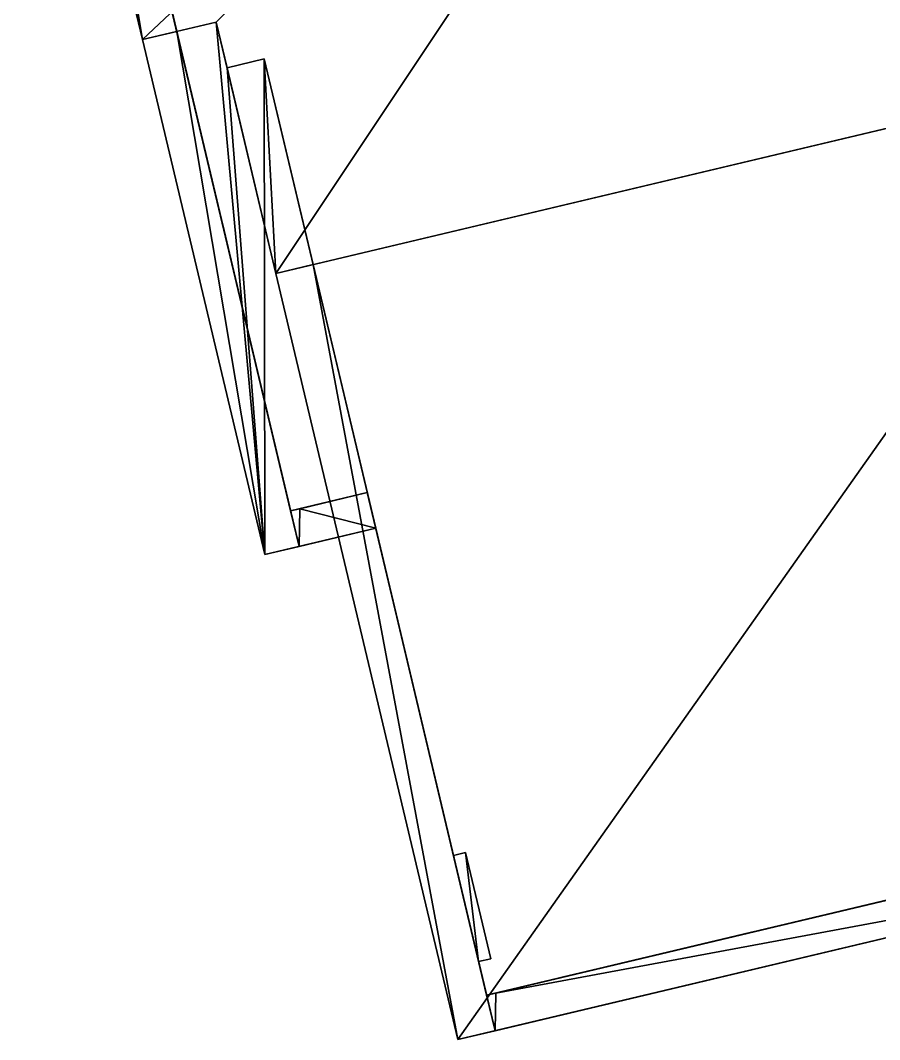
# Model space of a CAD drawing. Extents: x -324 to 583, y -546 to 160.
# Drawn here: x -294.4 to -18.6, y -459.1 to -132 of the extents above; entities that cross this region are included whole.
import ezdxf

# ---------------------------------------------------------------- set-up
doc = ezdxf.new("R2010")
doc.units = 0
doc.header["$MEASUREMENT"] = 0
doc.layers.get('0').update_dxf_attribs({"color": 13, "linetype": 'CONTINUOUS'})
doc.layers.add('ANNOTATIONS', color=22, linetype='CONTINUOUS')

# ---------------------------------------------------------------- blocks, each defined once
blk = doc.blocks.new('GROUP3_1')
at = {"color": 0}
for p, q in [((35, 77, 0), (0, 77)), ((0, 77), (0, 0)), ((35, 0, 0), (35, 77, 0)), ((0, 0), (35, 0, 0))]:
    blk.add_line(p, q, dxfattribs=at)
mesh = blk.add_polyface(dxfattribs=at)
corners = [(35, 0, 0), (0, 77), (0, 0), (35, 77, 0)]
mesh.append_faces([[corners[k] for k in face] for face in [(0, 1, 2), (1, 0, 3)]], dxfattribs={"vtx0": -1, "color": 0})
blk = doc.blocks.new('GROUP13_1')
at = {"color": 0}
for p, q in [((0, 0), (0, -43.48)), ((41.73, 0), (0, 0)), ((41.73, -43.48), (41.73, 0)), ((0, -43.48), (41.73, -43.48))]:
    blk.add_line(p, q, dxfattribs=at)
mesh = blk.add_polyface(dxfattribs=at)
corners = [(41.73, -43.48), (0, 0), (0, -43.48), (41.73, 0)]
mesh.append_faces([[corners[k] for k in face] for face in [(0, 1, 2), (1, 0, 3)]], dxfattribs={"vtx0": -1, "color": 0})
blk = doc.blocks.new('GROUP15_1')
at = {"color": 0}
for p, q in [((40.13, 42.01), (0, 42.01)), ((0, 42.01), (0, 0)), ((40.13, 0), (40.13, 42.01)), ((0, 0), (40.13, 0))]:
    blk.add_line(p, q, dxfattribs=at)
mesh = blk.add_polyface(dxfattribs=at)
corners = [(40.13, 0), (0, 42.01), (0, 0), (40.13, 42.01)]
mesh.append_faces([[corners[k] for k in face] for face in [(0, 1, 2), (1, 0, 3)]], dxfattribs={"vtx0": -1, "color": 0})
blk = doc.blocks.new('GROUP18_1')
at = {"color": 0}
for p, q in [((0, 22.3), (-13.55, 22.3)), ((-13.55, 22.3), (-13.55, 0)), ((0, 0), (0, 22.3)), ((-13.55, 0), (0, 0))]:
    blk.add_line(p, q, dxfattribs=at)
mesh = blk.add_polyface(dxfattribs=at)
corners = [(0, 0), (-13.55, 22.3), (-13.55, 0), (0, 22.3)]
mesh.append_faces([[corners[k] for k in face] for face in [(0, 1, 2), (1, 0, 3)]], dxfattribs={"vtx0": -1, "color": 0})
blk = doc.blocks.new('GROUP16_1')
at = {"color": 0}
for p, q in [((0, 0), (-16.1875, 0, 0)), ((-16.1875, 0, 0), (-16.1875, -6.25, 0)), ((0, -6.25), (0, 0)), ((-16.1875, -6.25, 0), (0, -6.25))]:
    blk.add_line(p, q, dxfattribs=at)
mesh = blk.add_polyface(dxfattribs=at)
corners = [(-16.1875, -6.25, 0), (0, 0), (-16.1875, 0, 0), (0, -6.25)]
mesh.append_faces([[corners[k] for k in face] for face in [(0, 1, 2), (1, 0, 3)]], dxfattribs={"vtx0": -1, "color": 0})

msp = doc.modelspace()

# ---------------------------------------------------------------- linework, layer by layer
at = {"color": 0}
for p, q in [((-283.43, 29.64, 103.27), (-244.19, -135.59, 146.3)), ((-283.43, 29.64, 103.27), (-244.19, -135.59, 146.3)), ((-255.16, -138.19, 153.94), (-294.4, 27.03, 110.91)), ((-255.16, -138.19, 146.3), (-294.4, 27.03, 103.27)), ((-255.16, -138.19, 146.3), (-294.4, 27.03, 103.27)), ((-255.16, -138.19, 153.94), (-294.4, 27.03, 110.91)), ((-280.72, 18.23, -13), (-207.67, -289.41, -13)), ((-208.36, -286.49, 0), (-280.03, 15.31, 0)), ((-208.36, -286.49, 0), (-280.03, 15.31, 0)), ((-231.52, -132.58, 153.94), (-255.16, -138.19, 153.94)), ((-231.52, -132.58, 153.94), (-255.16, -138.19, 153.94)), ((-231.52, -132.58, 153.94), (-228.04, -147.24, 150.12)), ((-212.38, -213.22, 174.94), (-231.52, -132.58, 153.94)), ((-231.52, -132.58, 153.94), (-228.04, -147.24, 150.12)), ((-212.38, -213.22, 174.94), (-231.52, -132.58, 153.94)), ((-255.16, -138.19, 146.3), (-244.19, -135.59, 146.3)), ((-255.16, -138.19, 146.3), (-244.19, -135.59, 146.3)), ((-244.19, -135.59, 146.3), (-204.96, -300.81, 103.27)), ((-244.19, -135.59, 146.3), (-204.96, -300.81, 103.27)), ((-215.93, -303.42, 110.91), (-255.16, -138.19, 153.94)), ((-215.93, -303.42, 103.27), (-255.16, -138.19, 146.3)), ((-215.93, -303.42, 103.27), (-255.16, -138.19, 146.3)), ((-215.93, -303.42, 110.91), (-255.16, -138.19, 153.94)), ((-228.04, -147.24, 150.12), (-216.1, -144.41, 150.12)), ((-228.04, -147.24, 150.12), (-216.1, -144.41, 150.12)), ((-216.1, -144.41, 150.12), (-180.35, -294.97, 110.91)), ((-200.43, -210.38, 167.31), (-216.1, -144.41, 150.12)), ((-200.43, -210.38, 167.31), (-216.1, -144.41, 150.12)), ((-216.1, -144.41, 150.12), (-180.35, -294.97, 110.91)), ((66.39, -147.02, 174.94), (-212.38, -213.22, 174.94)), ((66.39, -147.02, 174.94), (-212.38, -213.22, 174.94)), ((-153.99, -459.08, 110.91), (66.39, -147.02, 174.94)), ((-153.99, -459.08, 110.91), (66.39, -147.02, 174.94)), ((-212.38, -213.22, 167.31), (-228.04, -147.24, 150.12)), ((-212.38, -213.22, 167.31), (-228.04, -147.24, 150.12)), ((-219.32, -240.34, 93.73), (-230.35, -193.88, 93.73)), ((-230.35, -193.88, 93.73), (-230.35, -193.88, 44.1)), ((-230.35, -193.88, 44.1), (-219.32, -240.34, 44.1)), ((-230.35, -193.88, 44.1), (-219.32, -240.34, 44.1)), ((-230.35, -193.88, 93.73), (-230.35, -193.88, 44.1)), ((-219.32, -240.34, 93.73), (-230.35, -193.88, 93.73)), ((-219.96, -237.64, 46.87), (-229.71, -196.57, 46.87)), ((-229.71, -196.57, 90.96), (-219.96, -237.64, 90.96)), ((-229.71, -196.57, 46.87), (-229.71, -196.57, 90.96)), ((-229.71, -196.57, 46.87), (-229.71, -196.57, 90.96)), ((-229.71, -196.57, 90.96), (-219.96, -237.64, 90.96)), ((-219.96, -237.64, 46.87), (-229.71, -196.57, 46.87)), ((-200.43, -210.38, 167.31), (-212.38, -213.22, 167.31)), ((-200.43, -210.38, 167.31), (-212.38, -213.22, 167.31)), ((-142.05, -456.24, 103.27), (-200.43, -210.38, 167.31)), ((-142.05, -456.24, 103.27), (-200.43, -210.38, 167.31)), ((-212.38, -213.22, 167.31), (-153.99, -459.08, 103.27)), ((-212.38, -213.22, 167.31), (-153.99, -459.08, 103.27)), ((-153.99, -459.08, 110.91), (-212.38, -213.22, 174.94)), ((-153.99, -459.08, 110.91), (-212.38, -213.22, 174.94)), ((-219.96, -237.64, 46.87), (-219.96, -237.64, 90.96)), ((-219.96, -237.64, 46.87), (-219.96, -237.64, 90.96)), ((-219.32, -240.34, 44.1), (-219.32, -240.34, 93.73)), ((-219.32, -240.34, 44.1), (-219.32, -240.34, 93.73)), ((-207.67, -289.41, -13), (-183.06, -283.56, -13)), ((-204.75, -288.71, 103.27), (-183.06, -283.56, 103.27)), ((-183.06, -283.56, 0), (-204.75, -288.71, 0)), ((-183.06, -283.56, 0), (-204.75, -288.71, 0)), ((-204.75, -288.71, 103.27), (-183.06, -283.56, 103.27)), ((-183.06, -283.56, 103.27), (-183.06, -283.56, 0)), ((-183.06, -283.56, -8.94), (-183.06, -283.56, -13)), ((-183.06, -283.56, 0), (-183.06, -283.56, -8.94)), ((-180.35, -294.97, 103.27), (-183.06, -283.56, 103.27)), ((-183.06, -283.56, -8.94), (-156.26, -396.4, -8.94)), ((-183.06, -283.56, -8.94), (-183.06, -283.56, -13)), ((-183.06, -283.56, -8.94), (-156.26, -396.4, -8.94)), ((-180.35, -294.97, 103.27), (-183.06, -283.56, 103.27)), ((-183.06, -283.56, 103.27), (-183.06, -283.56, 0)), ((-183.06, -283.56, 0), (-183.06, -283.56, -8.94)), ((-208.36, -286.49, 0), (-207.67, -289.41, 0)), ((-207.67, -289.41, 103.27), (-208.36, -286.49, 103.27)), ((-208.36, -286.49, 103.27), (-208.36, -286.49, 0)), ((-207.67, -289.41, 103.27), (-208.36, -286.49, 103.27)), ((-208.36, -286.49, 103.27), (-208.36, -286.49, 0)), ((-208.36, -286.49, 0), (-207.67, -289.41, 0)), ((-207.67, -289.41, 0), (-204.75, -288.71, 0)), ((-207.67, -289.41, 0), (-204.75, -288.71, 0)), ((-207.67, -289.41, 103.27), (-204.75, -288.71, 103.27)), ((-207.67, -289.41, 103.27), (-204.75, -288.71, 103.27)), ((-207.67, -289.41, 0), (-207.67, -289.41, -13)), ((-207.67, -289.41, 103.27), (-207.67, -289.41, 0)), ((-207.67, -289.41, 103.27), (-207.67, -289.41, 0)), ((-204.96, -300.81, 103.27), (-207.67, -289.41, 103.27)), ((-204.96, -300.81, 103.27), (-207.67, -289.41, 103.27)), ((-207.67, -289.41, 0), (-207.67, -289.41, -13)), ((-204.75, -288.71, 0), (-204.75, -288.71, 103.27)), ((-204.75, -288.71, 0), (-204.75, -288.71, 103.27)), ((-180.35, -294.97, 110.91), (-215.93, -303.42, 110.91)), ((-180.35, -294.97, 110.91), (-215.93, -303.42, 110.91)), ((-204.96, -300.81, 103.27), (-180.35, -294.97, 103.27)), ((-204.96, -300.81, 103.27), (-180.35, -294.97, 103.27)), ((-180.35, -294.97, 110.91), (-180.35, -294.97, 103.27)), ((-180.35, -294.97, 110.91), (-180.35, -294.97, 103.27)), ((-215.93, -303.42, 103.27), (-204.96, -300.81, 103.27)), ((-215.93, -303.42, 103.27), (-204.96, -300.81, 103.27)), ((-215.93, -303.42, 110.91), (-215.93, -303.42, 103.27)), ((-215.93, -303.42, 110.91), (-215.93, -303.42, 103.27)), ((96.96, -387.44, -40.88), (-144.76, -444.83, -22.19)), ((96.96, -387.44, -10.54), (-141.84, -444.14, -8.94)), ((96.96, -387.44, -10.54), (-141.84, -444.14, -8.94)), ((88.38, -389.47, 103.27), (-141.84, -444.14, 103.27)), ((88.38, -389.47, 103.27), (-141.84, -444.14, 103.27)), ((-156.26, -396.4, -8.94), (-156.26, -396.4, -13)), ((-156.26, -396.4, -8.94), (-156.26, -396.4, -13)), ((-156.26, -396.4, -13), (-146.53, -437.4, -13)), ((-156.26, -396.4, 68.46), (-146.53, -437.4, 68.46)), ((-156.26, -396.4, -8.94), (-156.26, -396.4, 68.46)), ((-156.26, -396.4, -8.94), (-156.26, -396.4, 68.46)), ((-156.26, -396.4, 68.46), (-146.53, -437.4, 68.46)), ((105.95, -397.35, 110.51), (-153.99, -459.08, 110.91)), ((105.95, -397.35, 110.51), (-153.99, -459.08, 110.91)), ((-151.52, -399.07, -11.76), (-155.41, -399.99, -11.76)), ((-155.41, -399.99, 65.24), (-151.52, -399.07, 65.24)), ((-151.52, -399.07, -11.76), (-155.41, -399.99, -11.76)), ((-155.41, -399.99, 65.24), (-151.52, -399.07, 65.24)), ((-155.41, -399.99, -11.76), (-155.41, -399.99, 65.24)), ((-147.32, -434.05, -11.76), (-155.41, -399.99, -11.76)), ((-155.41, -399.99, 65.24), (-147.32, -434.05, 65.24)), ((-147.32, -434.05, -11.76), (-155.41, -399.99, -11.76)), ((-155.41, -399.99, -11.76), (-155.41, -399.99, 65.24)), ((-155.41, -399.99, 65.24), (-147.32, -434.05, 65.24)), ((-143.43, -433.12, -11.76), (-151.52, -399.07, -11.76)), ((-151.52, -399.07, 65.24), (-143.43, -433.12, 65.24)), ((-151.52, -399.07, -11.76), (-151.52, -399.07, 65.24)), ((-151.52, -399.07, -11.76), (-151.52, -399.07, 65.24)), ((-143.43, -433.12, -11.76), (-151.52, -399.07, -11.76)), ((-151.52, -399.07, 65.24), (-143.43, -433.12, 65.24)), ((-142.05, -456.24, 103.27), (91.09, -400.88, 103.27)), ((-142.05, -456.24, 103.27), (91.09, -400.88, 103.27)), ((-57.81, -424.19, 24.47), (-104.2, -435.2, 24.47)), ((-104.2, -435.2, 73.91), (-57.81, -424.19, 73.91)), ((-104.2, -435.2, 73.91), (-57.81, -424.19, 73.91)), ((-57.81, -424.19, 24.47), (-104.2, -435.2, 24.47)), ((-60.16, -424.75, 26.9), (-101.84, -434.64, 26.9)), ((-60.16, -424.75, 71.48), (-101.84, -434.64, 71.48)), ((-60.16, -424.75, 71.48), (-101.84, -434.64, 71.48)), ((-60.16, -424.75, 26.9), (-101.84, -434.64, 26.9)), ((-60.16, -424.75, 26.9), (-60.16, -424.75, 71.48)), ((-60.16, -424.75, 26.9), (-60.16, -424.75, 71.48)), ((-57.81, -424.19, 73.91), (-57.81, -424.19, 24.47)), ((-57.81, -424.19, 73.91), (-57.81, -424.19, 24.47)), ((-147.32, -434.05, -11.76), (-143.43, -433.12, -11.76)), ((-143.43, -433.12, 65.24), (-147.32, -434.05, 65.24)), ((-147.32, -434.05, -11.76), (-143.43, -433.12, -11.76)), ((-143.43, -433.12, 65.24), (-147.32, -434.05, 65.24)), ((-147.32, -434.05, 65.24), (-147.32, -434.05, -11.76)), ((-147.32, -434.05, 65.24), (-147.32, -434.05, -11.76)), ((-143.43, -433.12, 65.24), (-143.43, -433.12, -11.76)), ((-143.43, -433.12, 65.24), (-143.43, -433.12, -11.76)), ((-101.84, -434.64, 26.9), (-101.84, -434.64, 71.48)), ((-101.84, -434.64, 26.9), (-101.84, -434.64, 71.48)), ((-146.53, -437.4, -8.94), (-145.45, -441.92, -8.94)), ((-146.53, -437.4, -13), (-146.53, -437.4, -8.94)), ((-146.53, -437.4, -13), (-146.53, -437.4, -8.94)), ((-146.53, -437.4, 68.46), (-146.53, -437.4, -8.94)), ((-146.53, -437.4, 68.46), (-146.53, -437.4, -8.94)), ((-146.53, -437.4, -8.94), (-145.45, -441.92, -8.94)), ((-122.45, -439.54, -1.56), (-105.3, -435.47, -1.56)), ((-105.3, -435.47, 24.82), (-122.45, -439.54, 24.82)), ((-105.3, -435.47, 24.82), (-122.45, -439.54, 24.82)), ((-122.45, -439.54, -1.56), (-105.3, -435.47, -1.56)), ((-106.88, -435.84, 0.06), (-120.88, -439.16, 0.06)), ((-106.88, -435.84, 23.2), (-120.88, -439.16, 23.2)), ((-106.88, -435.84, 23.2), (-120.88, -439.16, 23.2)), ((-106.88, -435.84, 0.06), (-120.88, -439.16, 0.06)), ((-106.88, -435.84, 0.06), (-106.88, -435.84, 23.2)), ((-106.88, -435.84, 0.06), (-106.88, -435.84, 23.2)), ((-105.3, -435.47, -1.56), (-105.3, -435.47, 24.82)), ((-105.3, -435.47, -1.56), (-105.3, -435.47, 24.82)), ((-104.2, -435.2, 24.47), (-104.2, -435.2, 73.91)), ((-104.2, -435.2, 24.47), (-104.2, -435.2, 73.91)), ((-122.45, -439.54, 24.82), (-122.45, -439.54, -1.56)), ((-122.45, -439.54, 24.82), (-122.45, -439.54, -1.56)), ((-120.88, -439.16, 23.2), (-120.88, -439.16, 0.06)), ((-120.88, -439.16, 23.2), (-120.88, -439.16, 0.06)), ((-145.45, -441.92, -8.94), (-144.76, -444.83, -8.94)), ((-145.45, -441.92, -8.94), (-145.45, -441.92, 103.27)), ((-144.76, -444.83, 103.27), (-145.45, -441.92, 103.27)), ((-145.45, -441.92, -8.94), (-144.76, -444.83, -8.94)), ((-144.76, -444.83, 103.27), (-145.45, -441.92, 103.27)), ((-145.45, -441.92, -8.94), (-145.45, -441.92, 103.27)), ((-141.84, -444.14, 103.27), (-144.76, -444.83, 103.27)), ((-141.84, -444.14, -8.94), (-144.76, -444.83, -8.94)), ((-141.84, -444.14, 103.27), (-144.76, -444.83, 103.27)), ((-141.84, -444.14, -8.94), (-144.76, -444.83, -8.94)), ((-141.84, -444.14, 103.27), (-141.84, -444.14, -8.94)), ((-141.84, -444.14, 103.27), (-141.84, -444.14, -8.94)), ((-144.76, -444.83, 103.27), (-142.05, -456.24, 103.27)), ((-144.76, -444.83, -8.94), (-144.76, -444.83, 103.27)), ((-144.76, -444.83, -8.94), (-144.76, -444.83, -22.19)), ((-144.76, -444.83, 103.27), (-142.05, -456.24, 103.27)), ((-144.76, -444.83, -8.94), (-144.76, -444.83, 103.27)), ((-144.76, -444.83, -8.94), (-144.76, -444.83, -22.19)), ((-153.99, -459.08, 103.27), (-142.05, -456.24, 103.27)), ((-153.99, -459.08, 103.27), (-142.05, -456.24, 103.27)), ((-153.99, -459.08, 110.91), (-153.99, -459.08, 103.27)), ((-153.99, -459.08, 110.91), (-153.99, -459.08, 103.27))]:
    msp.add_line(p, q, dxfattribs=at)
at = {"color": 47}
for p, q in [((-183.06, -283.56, -13), (-156.26, -396.4, -13)), ((-146.53, -437.4, -13), (-144.76, -444.83, -22.19))]:
    msp.add_line(p, q, dxfattribs=at)

# ---------------------------------------------------------------- block references
at = {"layer": 'ANNOTATIONS', "color": 0, "extrusion": (-0.972945, -0.231036, 1.19442e-14)}
msp.add_blockref('GROUP16_1', (143.31, -0.6, 268.91), dxfattribs=at)
at = {"layer": 'ANNOTATIONS', "color": 9, "extrusion": (-0.972945, -0.231036, 0)}
msp.add_blockref('GROUP15_1', (139.22, 47.91, 268.91), dxfattribs=at)
at = {"layer": 'ANNOTATIONS', "color": 35, "extrusion": (-0.972945, -0.231036, 0)}
msp.add_blockref('GROUP3_1', (353.27, -11.76, 239.62), dxfattribs=at)
at = {"layer": 'ANNOTATIONS', "color": 9, "extrusion": (0.231036, -0.972945, 6.60542e-18), "rotation": 360}
msp.add_blockref('GROUP13_1', (-198.95, 70.93, 399.35), dxfattribs=at)
at = {"layer": 'ANNOTATIONS', "color": 0, "extrusion": (0.231036, -0.972945, 7.35652e-17)}
msp.add_blockref('GROUP18_1', (-205.1, 0.48, 399.35), dxfattribs=at)

# ---------------------------------------------------------------- meshes
at = {"color": 8}
mesh = msp.add_polyface(dxfattribs=at)
corners = [(-255.16, -138.19, 153.94), (-6.68, 95.35, 110.91), (-294.4, 27.03, 110.91), (-231.52, -132.58, 153.94), (-212.38, -213.22, 174.94), (66.39, -147.02, 174.94), (112.92, 20.27, 136.42)]
mesh.append_faces([[corners[k] for k in face] for face in [(0, 1, 2), (1, 5, 6)]], dxfattribs={"vtx0": -1, "color": 8})
mesh.append_faces([[corners[k] for k in face] for face in [(1, 0, 3), (1, 3, 4), (1, 4, 5)]], dxfattribs={"vtx0": -1, "vtx2": -1, "color": 8})
at = {"color": 0}
mesh = msp.add_polyface(dxfattribs=at)
corners = [(-283.43, 29.64, 103.27), (-255.16, -138.19, 146.3), (-294.4, 27.03, 103.27), (-244.19, -135.59, 146.3)]
mesh.append_faces([[corners[k] for k in face] for face in [(0, 1, 2), (1, 0, 3)]], dxfattribs={"vtx0": -1, "color": 0})
at = {"color": 43}
mesh = msp.add_polyface(dxfattribs=at)
corners = [(-244.19, -135.59, 146.3), (-254.27, -93.14, 91.94), (-247.97, -119.67, 8.69), (-280.03, 15.31, 103.27), (-283.43, 29.64, 103.27), (-268.82, -31.88, 91.94), (-268.82, -31.88, 8.69), (-274.08, -9.73, 8.69), (-274.08, -9.73, 2.49), (-280.72, 18.23, 103.27), (-208.36, -286.49, 0), (-247.97, -119.67, 2.49), (-280.03, 15.31, 0), (-219.32, -240.34, 44.1), (-208.36, -286.49, 103.27), (-219.32, -240.34, 93.73), (-230.35, -193.88, 44.1), (-254.27, -93.14, 8.69), (-207.67, -289.41, 103.27), (-204.96, -300.81, 103.27), (-230.35, -193.88, 93.73)]
mesh.append_faces([[corners[k] for k in face] for face in [(3, 4, 9), (0, 18, 19)]], dxfattribs={"vtx0": -1, "color": 43})
mesh.append_faces([[corners[k] for k in face] for face in [(1, 3, 5), (5, 3, 6), (6, 3, 7), (7, 3, 8), (10, 11, 12), (13, 14, 15), (11, 0, 2), (12, 8, 3), (18, 0, 14), (15, 0, 20), (20, 0, 16)]], dxfattribs={"vtx0": -1, "vtx1": -1, "color": 43})
mesh.append_faces([[corners[k] for k in face] for face in [(0, 1, 2), (1, 0, 3), (11, 10, 13), (11, 16, 0), (14, 0, 15)]], dxfattribs={"vtx0": -1, "vtx1": -1, "vtx2": -1, "color": 43})
mesh.append_faces([[corners[k] for k in face] for face in [(3, 0, 4), (13, 10, 14), (11, 13, 16), (12, 11, 8)]], dxfattribs={"vtx0": -1, "vtx2": -1, "color": 43})
mesh.append_faces([[corners[k] for k in face] for face in [(17, 2, 1)]], dxfattribs={"vtx1": -1, "color": 43})
at = {"color": 253}
mesh = msp.add_polyface(dxfattribs=at)
corners = [(-255.16, -138.19, 153.94), (-215.93, -303.42, 103.27), (-215.93, -303.42, 110.91), (-255.16, -138.19, 146.3), (-294.4, 27.03, 110.91), (-294.4, 27.03, 103.27)]
mesh.append_faces([[corners[k] for k in face] for face in [(0, 1, 2), (3, 4, 5)]], dxfattribs={"vtx0": -1, "color": 253})
mesh.append_faces([[corners[k] for k in face] for face in [(1, 0, 3)]], dxfattribs={"vtx0": -1, "vtx1": -1, "color": 253})
mesh.append_faces([[corners[k] for k in face] for face in [(3, 0, 4)]], dxfattribs={"vtx0": -1, "vtx2": -1, "color": 253})
at = {"color": 47}
mesh = msp.add_polyface(dxfattribs=at)
corners = [(-208.36, -286.49, 0), (-228.53, -201.56, -0.6), (-228.53, -201.56, -6.85), (-280.03, 15.31, 0), (-232.27, -185.81, -0.6), (-207.67, -289.41, -13), (-207.67, -289.41, 0), (-280.72, 18.23, -13), (-232.27, -185.81, -6.85), (-280.72, 18.23, 0)]
mesh.append_faces([[corners[k] for k in face] for face in [(0, 5, 6), (7, 3, 9)]], dxfattribs={"vtx0": -1, "color": 47})
mesh.append_faces([[corners[k] for k in face] for face in [(1, 3, 4), (5, 2, 7)]], dxfattribs={"vtx0": -1, "vtx1": -1, "color": 47})
mesh.append_faces([[corners[k] for k in face] for face in [(5, 0, 2), (7, 4, 3)]], dxfattribs={"vtx0": -1, "vtx1": -1, "vtx2": -1, "color": 47})
mesh.append_faces([[corners[k] for k in face] for face in [(0, 1, 2), (1, 0, 3), (7, 2, 8), (7, 8, 4)]], dxfattribs={"vtx0": -1, "vtx2": -1, "color": 47})
at = {"color": 8}
mesh = msp.add_polyface(dxfattribs=at)
corners = [(-215.93, -303.42, 110.91), (-231.52, -132.58, 153.94), (-255.16, -138.19, 153.94), (-228.04, -147.24, 150.12), (-216.1, -144.41, 150.12), (-180.35, -294.97, 110.91)]
mesh.append_faces([[corners[k] for k in face] for face in [(0, 1, 2), (4, 0, 5)]], dxfattribs={"vtx0": -1, "color": 8})
mesh.append_faces([[corners[k] for k in face] for face in [(1, 0, 3), (3, 0, 4)]], dxfattribs={"vtx0": -1, "vtx1": -1, "color": 8})
at = {"color": 253}
mesh = msp.add_polyface(dxfattribs=at)
corners = [(-212.38, -213.22, 174.94), (-153.99, -459.08, 103.27), (-153.99, -459.08, 110.91), (-212.38, -213.22, 167.31), (-231.52, -132.58, 153.94), (-228.04, -147.24, 150.12)]
mesh.append_faces([[corners[k] for k in face] for face in [(0, 1, 2), (3, 4, 5)]], dxfattribs={"vtx0": -1, "color": 253})
mesh.append_faces([[corners[k] for k in face] for face in [(1, 0, 3)]], dxfattribs={"vtx0": -1, "vtx1": -1, "color": 253})
mesh.append_faces([[corners[k] for k in face] for face in [(3, 0, 4)]], dxfattribs={"vtx0": -1, "vtx2": -1, "color": 253})
at = {"color": 0}
mesh = msp.add_polyface(dxfattribs=at)
corners = [(-244.19, -135.59, 146.3), (-215.93, -303.42, 103.27), (-255.16, -138.19, 146.3), (-204.96, -300.81, 103.27)]
mesh.append_faces([[corners[k] for k in face] for face in [(0, 1, 2), (1, 0, 3)]], dxfattribs={"vtx0": -1, "color": 0})
mesh = msp.add_polyface(dxfattribs=at)
corners = [(-216.1, -144.41, 150.12), (-212.38, -213.22, 167.31), (-228.04, -147.24, 150.12), (-200.43, -210.38, 167.31)]
mesh.append_faces([[corners[k] for k in face] for face in [(0, 1, 2), (1, 0, 3)]], dxfattribs={"vtx0": -1, "color": 0})
at = {"color": 43}
mesh = msp.add_polyface(dxfattribs=at)
corners = [(-200.43, -210.38, 167.31), (-144.76, -444.83, 103.27), (-142.05, -456.24, 103.27), (-145.45, -441.92, 103.27), (-146.53, -437.4, 68.46), (-146.53, -437.4, -8.94), (-156.26, -396.4, 68.46), (-180.35, -294.97, 110.91), (-216.1, -144.41, 150.12), (-183.06, -283.56, 103.27), (-183.06, -283.56, 0), (-180.35, -294.97, 103.27), (-183.06, -283.56, -8.94), (-156.26, -396.4, -8.94), (-145.45, -441.92, -8.94)]
mesh.append_faces([[corners[k] for k in face] for face in [(0, 1, 2), (7, 0, 8), (6, 12, 13)]], dxfattribs={"vtx0": -1, "color": 43})
mesh.append_faces([[corners[k] for k in face] for face in [(1, 0, 3), (4, 0, 6), (11, 6, 7), (12, 11, 10)]], dxfattribs={"vtx0": -1, "vtx1": -1, "color": 43})
mesh.append_faces([[corners[k] for k in face] for face in [(3, 0, 4), (6, 0, 7), (12, 6, 11)]], dxfattribs={"vtx0": -1, "vtx1": -1, "vtx2": -1, "color": 43})
mesh.append_faces([[corners[k] for k in face] for face in [(3, 4, 5)]], dxfattribs={"vtx0": -1, "vtx2": -1, "color": 43})
mesh.append_faces([[corners[k] for k in face] for face in [(9, 10, 11)]], dxfattribs={"vtx1": -1, "color": 43})
mesh.append_faces([[corners[k] for k in face] for face in [(5, 14, 3)]], dxfattribs={"vtx2": -1, "color": 43})
at = {"color": 8}
mesh = msp.add_polyface(dxfattribs=at)
corners = [(66.39, -147.02, 174.94), (-212.38, -213.22, 174.94), (-153.99, -459.08, 110.91)]
mesh.append_faces([[corners[k] for k in face] for face in [(0, 1, 2)]], dxfattribs={"color": 8})
mesh = msp.add_polyface(dxfattribs=at)
corners = [(105.95, -397.35, 110.51), (66.39, -147.02, 174.94), (-153.99, -459.08, 110.91)]
mesh.append_faces([[corners[k] for k in face] for face in [(0, 1, 2)]], dxfattribs={"color": 8})
at = {"color": 0}
mesh = msp.add_polyface(dxfattribs=at)
corners = [(-219.32, -240.34, 93.73), (-219.96, -237.64, 90.96), (-219.32, -240.34, 44.1), (-230.35, -193.88, 93.73), (-229.71, -196.57, 90.96), (-229.71, -196.57, 46.87), (-219.96, -237.64, 46.87), (-230.35, -193.88, 44.1)]
mesh.append_faces([[corners[k] for k in face] for face in [(0, 1, 2), (1, 3, 4), (4, 3, 5), (2, 6, 7), (6, 2, 1), (7, 5, 3)]], dxfattribs={"vtx0": -1, "vtx1": -1, "color": 0})
mesh.append_faces([[corners[k] for k in face] for face in [(1, 0, 3), (7, 6, 5)]], dxfattribs={"vtx0": -1, "vtx2": -1, "color": 0})
mesh = msp.add_polyface(dxfattribs=at)
corners = [(-219.96, -237.64, 90.96), (-220.2, -236.63, 89.92), (-219.96, -237.64, 46.87), (-229.71, -196.57, 90.96), (-229.47, -197.58, 89.92), (-229.47, -197.58, 47.91), (-220.2, -236.63, 47.91), (-229.71, -196.57, 46.87)]
mesh.append_faces([[corners[k] for k in face] for face in [(0, 1, 2), (1, 3, 4), (4, 3, 5), (2, 6, 7), (6, 2, 1), (7, 5, 3)]], dxfattribs={"vtx0": -1, "vtx1": -1, "color": 0})
mesh.append_faces([[corners[k] for k in face] for face in [(1, 0, 3), (7, 6, 5)]], dxfattribs={"vtx0": -1, "vtx2": -1, "color": 0})
mesh = msp.add_polyface(dxfattribs=at)
corners = [(-200.43, -210.38, 167.31), (-153.99, -459.08, 103.27), (-212.38, -213.22, 167.31), (-142.05, -456.24, 103.27)]
mesh.append_faces([[corners[k] for k in face] for face in [(0, 1, 2), (1, 0, 3)]], dxfattribs={"vtx0": -1, "color": 0})
mesh = msp.add_polyface(dxfattribs=at)
corners = [(-183.06, -283.56, -8.94), (-207.67, -289.41, -13), (-183.06, -283.56, -13), (-207.67, -289.41, 0), (-183.06, -283.56, 0), (-204.75, -288.71, 0)]
mesh.append_faces([[corners[k] for k in face] for face in [(0, 1, 2), (3, 4, 5)]], dxfattribs={"vtx0": -1, "color": 0})
mesh.append_faces([[corners[k] for k in face] for face in [(1, 0, 3)]], dxfattribs={"vtx0": -1, "vtx1": -1, "color": 0})
mesh.append_faces([[corners[k] for k in face] for face in [(3, 0, 4)]], dxfattribs={"vtx0": -1, "vtx2": -1, "color": 0})
mesh = msp.add_polyface(dxfattribs=at)
corners = [(-204.75, -288.71, 103.27), (-204.96, -300.81, 103.27), (-207.67, -289.41, 103.27), (-180.35, -294.97, 103.27), (-183.06, -283.56, 103.27)]
mesh.append_faces([[corners[k] for k in face] for face in [(0, 1, 2), (3, 0, 4)]], dxfattribs={"vtx0": -1, "color": 0})
mesh.append_faces([[corners[k] for k in face] for face in [(1, 0, 3)]], dxfattribs={"vtx0": -1, "vtx1": -1, "color": 0})
mesh = msp.add_polyface(dxfattribs=at)
corners = [(-183.06, -283.56, 103.27), (-204.75, -288.71, 0), (-183.06, -283.56, 0), (-204.75, -288.71, 103.27)]
mesh.append_faces([[corners[k] for k in face] for face in [(0, 1, 2), (1, 0, 3)]], dxfattribs={"vtx0": -1, "color": 0})
at = {"color": 47}
mesh = msp.add_polyface(dxfattribs=at)
corners = [(-183.06, -283.56, -8.94), (-156.26, -396.4, -13), (-156.26, -396.4, -8.94), (-183.06, -283.56, -13)]
mesh.append_faces([[corners[k] for k in face] for face in [(0, 1, 2), (1, 0, 3)]], dxfattribs={"vtx0": -1, "color": 47})
at = {"color": 0}
mesh = msp.add_polyface(dxfattribs=at)
corners = [(-208.36, -286.49, 103.27), (-207.67, -289.41, 0), (-207.67, -289.41, 103.27), (-208.36, -286.49, 0)]
mesh.append_faces([[corners[k] for k in face] for face in [(0, 1, 2), (1, 0, 3)]], dxfattribs={"vtx0": -1, "color": 0})
mesh = msp.add_polyface(dxfattribs=at)
corners = [(-204.75, -288.71, 103.27), (-207.67, -289.41, 0), (-204.75, -288.71, 0), (-207.67, -289.41, 103.27)]
mesh.append_faces([[corners[k] for k in face] for face in [(0, 1, 2), (1, 0, 3)]], dxfattribs={"vtx0": -1, "color": 0})
mesh = msp.add_polyface(dxfattribs=at)
corners = [(-180.35, -294.97, 110.91), (-204.96, -300.81, 103.27), (-180.35, -294.97, 103.27), (-215.93, -303.42, 103.27), (-215.93, -303.42, 110.91)]
mesh.append_faces([[corners[k] for k in face] for face in [(0, 1, 2), (3, 0, 4)]], dxfattribs={"vtx0": -1, "color": 0})
mesh.append_faces([[corners[k] for k in face] for face in [(1, 0, 3)]], dxfattribs={"vtx0": -1, "vtx1": -1, "color": 0})
at = {"color": 47}
mesh = msp.add_polyface(dxfattribs=at)
corners = [(96.96, -387.44, -10.54), (-144.76, -444.83, -22.19), (96.96, -387.44, -40.88), (-144.76, -444.83, -8.94), (-141.84, -444.14, -8.94)]
mesh.append_faces([[corners[k] for k in face] for face in [(0, 1, 2), (3, 0, 4)]], dxfattribs={"vtx0": -1, "color": 47})
mesh.append_faces([[corners[k] for k in face] for face in [(1, 0, 3)]], dxfattribs={"vtx0": -1, "vtx1": -1, "color": 47})
at = {"color": 43}
mesh = msp.add_polyface(dxfattribs=at)
corners = [(96.96, -387.44, -1.51), (-141.84, -444.14, -8.94), (96.96, -387.44, -10.54), (-105.3, -435.47, -1.56), (-104.2, -435.2, 24.47), (-105.3, -435.47, 24.82), (-57.81, -424.19, 24.47), (-104.2, -435.2, 73.91), (-122.45, -439.54, 24.82), (26.97, -404.05, 45.03), (51.65, -398.19, 54.74), (26.97, -404.05, 70.84), (95.94, -387.68, 53.78), (51.65, -398.19, 91.82), (-15.59, -414.16, 70.84), (-57.81, -424.19, 73.91), (96.96, -387.44, 97.71), (95.94, -387.68, 91.23), (-122.45, -439.54, -1.56), (-141.84, -444.14, 103.27), (88.38, -389.47, 98.24), (88.38, -389.47, 103.27), (-15.59, -414.16, 45.03)]
mesh.append_faces([[corners[k] for k in face] for face in [(0, 1, 2), (19, 20, 21)]], dxfattribs={"vtx0": -1, "color": 43})
mesh.append_faces([[corners[k] for k in face] for face in [(3, 4, 5), (4, 0, 6), (5, 7, 8), (9, 10, 11), (10, 9, 12), (11, 13, 14), (15, 13, 7), (12, 16, 17), (17, 16, 13), (1, 18, 19), (18, 1, 3), (6, 22, 15), (22, 6, 9)]], dxfattribs={"vtx0": -1, "vtx1": -1, "color": 43})
mesh.append_faces([[corners[k] for k in face] for face in [(1, 0, 3), (3, 0, 4), (14, 13, 15), (0, 12, 6), (6, 12, 9), (19, 8, 7), (19, 7, 13), (19, 13, 16)]], dxfattribs={"vtx0": -1, "vtx1": -1, "vtx2": -1, "color": 43})
mesh.append_faces([[corners[k] for k in face] for face in [(5, 4, 7), (11, 10, 13), (12, 0, 16), (19, 18, 8), (19, 16, 20), (15, 22, 14)]], dxfattribs={"vtx0": -1, "vtx2": -1, "color": 43})
at = {"color": 0}
mesh = msp.add_polyface(dxfattribs=at)
corners = [(-141.84, -444.14, 103.27), (-142.05, -456.24, 103.27), (-144.76, -444.83, 103.27), (91.09, -400.88, 103.27), (88.38, -389.47, 103.27)]
mesh.append_faces([[corners[k] for k in face] for face in [(0, 1, 2), (3, 0, 4)]], dxfattribs={"vtx0": -1, "color": 0})
mesh.append_faces([[corners[k] for k in face] for face in [(1, 0, 3)]], dxfattribs={"vtx0": -1, "vtx1": -1, "color": 0})
mesh = msp.add_polyface(dxfattribs=at)
corners = [(-146.53, -437.4, 68.46), (-146.53, -437.4, -13), (-146.53, -437.4, -8.94), (-147.32, -434.05, 65.24), (-156.26, -396.4, 68.46), (-155.41, -399.99, 65.24), (-155.41, -399.99, -11.76), (-156.26, -396.4, -8.94), (-147.32, -434.05, -11.76), (-156.26, -396.4, -13)]
mesh.append_faces([[corners[k] for k in face] for face in [(0, 1, 2)]], dxfattribs={"vtx0": -1, "color": 0})
mesh.append_faces([[corners[k] for k in face] for face in [(3, 4, 5), (5, 4, 6), (1, 8, 9), (8, 1, 3), (9, 6, 7)]], dxfattribs={"vtx0": -1, "vtx1": -1, "color": 0})
mesh.append_faces([[corners[k] for k in face] for face in [(1, 0, 3)]], dxfattribs={"vtx0": -1, "vtx1": -1, "vtx2": -1, "color": 0})
mesh.append_faces([[corners[k] for k in face] for face in [(3, 0, 4), (6, 4, 7), (9, 8, 6)]], dxfattribs={"vtx0": -1, "vtx2": -1, "color": 0})
at = {"color": 253}
mesh = msp.add_polyface(dxfattribs=at)
corners = [(91.09, -400.88, 105.88), (-142.05, -456.24, 103.27), (91.09, -400.88, 103.27), (-153.99, -459.08, 103.27), (-153.99, -459.08, 110.91), (105.95, -397.35, 110.51)]
mesh.append_faces([[corners[k] for k in face] for face in [(0, 1, 2), (4, 0, 5)]], dxfattribs={"vtx0": -1, "color": 253})
mesh.append_faces([[corners[k] for k in face] for face in [(1, 0, 3), (3, 0, 4)]], dxfattribs={"vtx0": -1, "vtx1": -1, "color": 253})
at = {"color": 0}
mesh = msp.add_polyface(dxfattribs=at)
corners = [(-151.52, -399.07, 65.24), (-155.41, -399.99, -11.76), (-151.52, -399.07, -11.76), (-155.41, -399.99, 65.24)]
mesh.append_faces([[corners[k] for k in face] for face in [(0, 1, 2), (1, 0, 3)]], dxfattribs={"vtx0": -1, "color": 0})
mesh = msp.add_polyface(dxfattribs=at)
corners = [(-147.32, -434.05, -11.76), (-151.52, -399.07, -11.76), (-155.41, -399.99, -11.76), (-143.43, -433.12, -11.76)]
mesh.append_faces([[corners[k] for k in face] for face in [(0, 1, 2), (1, 0, 3)]], dxfattribs={"vtx0": -1, "color": 0})
mesh = msp.add_polyface(dxfattribs=at)
corners = [(-151.52, -399.07, 65.24), (-147.32, -434.05, 65.24), (-155.41, -399.99, 65.24), (-143.43, -433.12, 65.24)]
mesh.append_faces([[corners[k] for k in face] for face in [(0, 1, 2), (1, 0, 3)]], dxfattribs={"vtx0": -1, "color": 0})
mesh = msp.add_polyface(dxfattribs=at)
corners = [(-151.52, -399.07, 65.24), (-143.43, -433.12, 65.24), (-151.52, -399.07, -11.76)]
mesh.append_faces([[corners[k] for k in face] for face in [(2, 0, 2)]], dxfattribs={"vtx0": -1, "vtx1": -1, "color": 0})
mesh.append_faces([[corners[k] for k in face] for face in [(1, 0, 0), (0, 0, 2)]], dxfattribs={"vtx0": -1, "vtx1": -1, "vtx2": -1, "color": 0})
mesh.append_faces([[corners[k] for k in face] for face in [(0, 1, 1)]], dxfattribs={"vtx0": -1, "vtx2": -1, "color": 0})
mesh = msp.add_polyface(dxfattribs=at)
corners = [(-57.81, -424.19, 24.47), (-60.16, -424.75, 26.9), (-104.2, -435.2, 24.47), (-57.81, -424.19, 73.91), (-60.16, -424.75, 71.48), (-101.84, -434.64, 71.48), (-101.84, -434.64, 26.9), (-104.2, -435.2, 73.91)]
mesh.append_faces([[corners[k] for k in face] for face in [(0, 1, 2), (1, 3, 4), (4, 3, 5), (2, 6, 7), (6, 2, 1), (7, 5, 3)]], dxfattribs={"vtx0": -1, "vtx1": -1, "color": 0})
mesh.append_faces([[corners[k] for k in face] for face in [(1, 0, 3), (7, 6, 5)]], dxfattribs={"vtx0": -1, "vtx2": -1, "color": 0})
mesh = msp.add_polyface(dxfattribs=at)
corners = [(-60.16, -424.75, 26.9), (-60.7, -424.87, 27.45), (-101.84, -434.64, 26.9), (-60.16, -424.75, 71.48), (-60.7, -424.87, 70.93), (-101.3, -434.52, 70.93), (-101.3, -434.52, 27.45), (-101.84, -434.64, 71.48)]
mesh.append_faces([[corners[k] for k in face] for face in [(0, 1, 2), (1, 3, 4), (4, 3, 5), (2, 6, 7), (6, 2, 1), (7, 5, 3)]], dxfattribs={"vtx0": -1, "vtx1": -1, "color": 0})
mesh.append_faces([[corners[k] for k in face] for face in [(1, 0, 3), (7, 6, 5)]], dxfattribs={"vtx0": -1, "vtx2": -1, "color": 0})
mesh = msp.add_polyface(dxfattribs=at)
corners = [(-147.32, -434.05, 65.24), (-143.43, -433.12, -11.76), (-147.32, -434.05, -11.76), (-143.43, -433.12, 65.24)]
mesh.append_faces([[corners[k] for k in face] for face in [(0, 1, 2), (1, 0, 3)]], dxfattribs={"vtx0": -1, "color": 0})
at = {"color": 47}
mesh = msp.add_polyface(dxfattribs=at)
corners = [(-144.76, -444.83, -8.94), (-146.53, -437.4, -13), (-144.76, -444.83, -22.19), (-145.45, -441.92, -8.94), (-146.53, -437.4, -8.94)]
mesh.append_faces([[corners[k] for k in face] for face in [(0, 1, 2), (1, 3, 4)]], dxfattribs={"vtx0": -1, "color": 47})
mesh.append_faces([[corners[k] for k in face] for face in [(1, 0, 3)]], dxfattribs={"vtx0": -1, "vtx2": -1, "color": 47})
at = {"color": 0}
mesh = msp.add_polyface(dxfattribs=at)
corners = [(-105.3, -435.47, -1.56), (-106.88, -435.84, 0.06), (-122.45, -439.54, -1.56), (-105.3, -435.47, 24.82), (-106.88, -435.84, 23.2), (-120.88, -439.16, 23.2), (-120.88, -439.16, 0.06), (-122.45, -439.54, 24.82)]
mesh.append_faces([[corners[k] for k in face] for face in [(0, 1, 2), (1, 3, 4), (4, 3, 5), (2, 6, 7), (6, 2, 1), (7, 5, 3)]], dxfattribs={"vtx0": -1, "vtx1": -1, "color": 0})
mesh.append_faces([[corners[k] for k in face] for face in [(1, 0, 3), (7, 6, 5)]], dxfattribs={"vtx0": -1, "vtx2": -1, "color": 0})
mesh = msp.add_polyface(dxfattribs=at)
corners = [(-106.88, -435.84, 0.06), (-107.29, -435.94, 0.48), (-120.88, -439.16, 0.06), (-106.88, -435.84, 23.2), (-107.29, -435.94, 22.78), (-120.47, -439.07, 22.78), (-120.47, -439.07, 0.48), (-120.88, -439.16, 23.2)]
mesh.append_faces([[corners[k] for k in face] for face in [(0, 1, 2), (1, 3, 4), (4, 3, 5), (2, 6, 7), (6, 2, 1), (7, 5, 3)]], dxfattribs={"vtx0": -1, "vtx1": -1, "color": 0})
mesh.append_faces([[corners[k] for k in face] for face in [(1, 0, 3), (7, 6, 5)]], dxfattribs={"vtx0": -1, "vtx2": -1, "color": 0})
mesh = msp.add_polyface(dxfattribs=at)
corners = [(-145.45, -441.92, 103.27), (-144.76, -444.83, -8.94), (-144.76, -444.83, 103.27), (-145.45, -441.92, -8.94)]
mesh.append_faces([[corners[k] for k in face] for face in [(0, 1, 2), (1, 0, 3)]], dxfattribs={"vtx0": -1, "color": 0})
mesh = msp.add_polyface(dxfattribs=at)
corners = [(-141.84, -444.14, 103.27), (-144.76, -444.83, -8.94), (-141.84, -444.14, -8.94), (-144.76, -444.83, 103.27)]
mesh.append_faces([[corners[k] for k in face] for face in [(0, 1, 2), (1, 0, 3)]], dxfattribs={"vtx0": -1, "color": 0})

doc.saveas('drawing.dxf')
